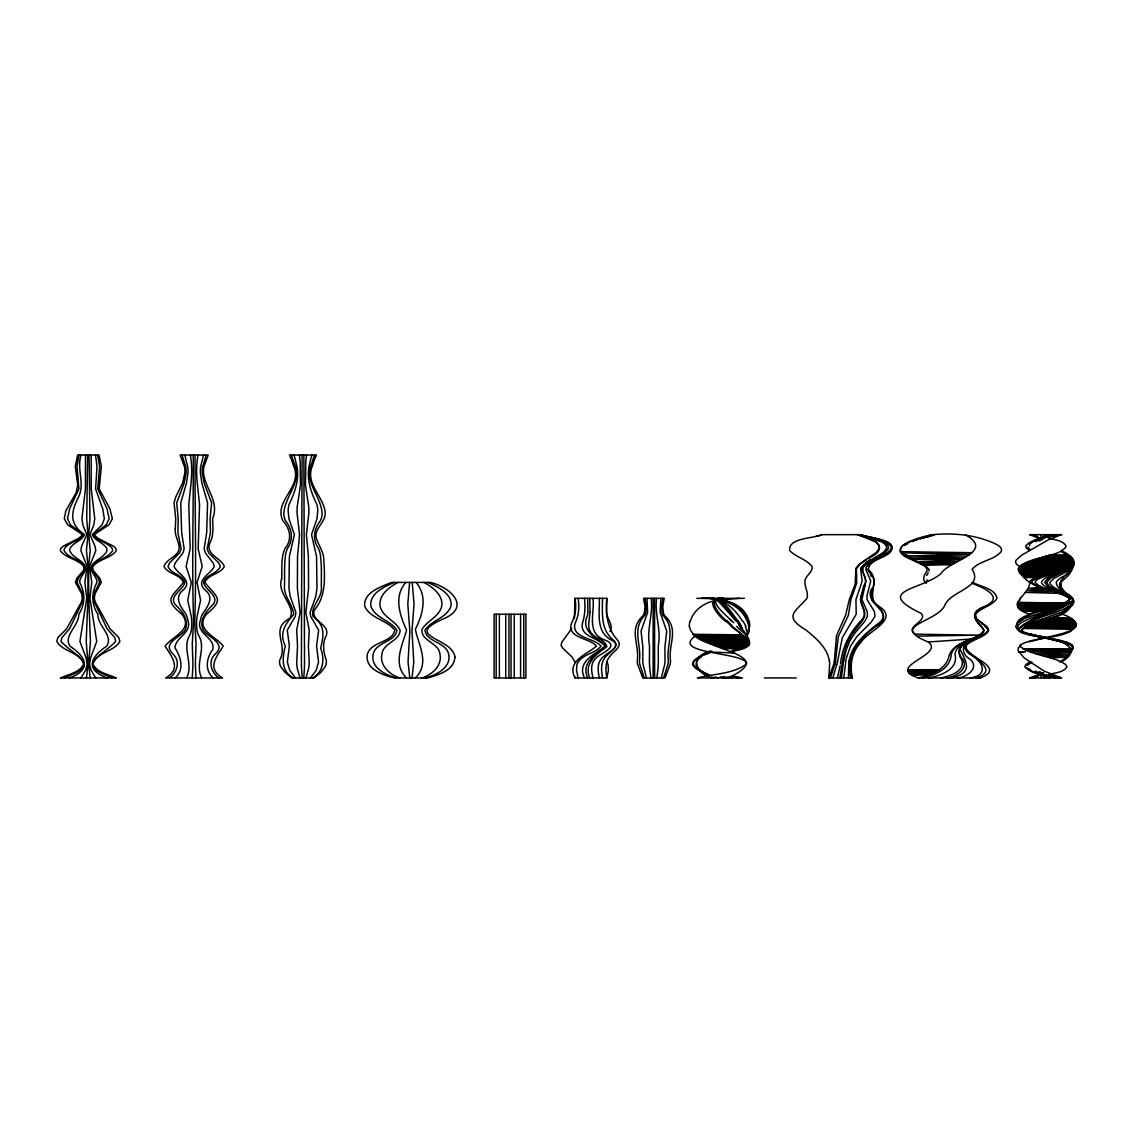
<?xml version="1.0" encoding="UTF-8"?>
<svg xmlns="http://www.w3.org/2000/svg" width="1133" height="1133" viewBox="0 0 1133 1133"><rect width="100%" height="100%" fill="white"/><g stroke="black" fill="none" stroke-linecap="round" stroke-linejoin="round"><path stroke-width="1.5" d="M592.998 598.337C594.952 613.548 585.379 633.885 605.9 640.386C619.864 646.646 600.858 653.019 596.114 658.004C590.137 662.961 591.341 671.317 592.998 677.945M654.577 598.337L654.633 677.945M87.623 455.055L86.731 518.744L87.949 534.663L86.462 550.581L88.034 566.5L87.935 598.337L86.221 641.434L88.02 664.08L86.462 677.945M303.871 455.055L304.522 662.026A150.009 150.009 0 0 1 304.295 670.41L303.701 677.945M1029.6 545.879L1029.642 544.789M195.103 455.055C194.734 508.844 196.505 562.591 194.904 616.225A216.346 216.346 0 0 0 194.763 622.414L196.066 644.054L195.513 659.916A117.124 117.124 0 0 0 195.442 666.062L196.051 677.945M589.953 612.316L589.811 598.337M599.371 598.337C599.697 613.095 595.491 632.483 612.032 640.386C622.442 646.405 607.911 652.551 604.71 658.004C600.334 663.74 601.51 671.331 602.558 677.945M843.745 677.945L846.181 658.542L850.6 646.107L856.874 636.576L871.15 622.229L875.002 616.21L874.364 611.494L867.042 599.527L867.042 595.42L870.739 581.073L865.966 569.885L866.023 567.35L869.45 563.583L886.587 553.471L890.864 549.392A3.654 3.413 15.5 0 0 890.651 546.021C882.565 538.317 870.3 537.609 860.004 534.663L822.091 534.663C813.65 538.685 788.072 537.467 789.687 550.581C796.017 557.337 806.384 559.065 812.049 566.5C813.154 572.774 804.274 575.89 804.883 582.419C805.011 587.8 808.58 592.913 807.022 598.337C794.162 612.826 783.526 616.366 806.144 630.175C816.043 638.191 827.175 647.524 829.328 660.822M1072.13 604.229C1063.42 622.371 1034.995 617.103 1021.64 630.175L1023.68 632.37L1029.217 634.367L1065.686 642.793M656.644 598.337C654.322 614.072 661.318 629.339 658.372 645.074A95.554 95.554 0 0 0 658.273 648.133L658.33 661.049A111.218 111.218 0 0 1 657.692 671.062L656.857 677.945M1040.151 671.968L1041.369 677.945M602.558 598.337C602.317 612.429 600.547 629.452 612.712 639.494C622.272 646.83 607.855 652.197 603.266 656.814C596.836 661.969 597.7 670.821 599.371 677.945M192.27 677.945L192.879 666.062A117.124 117.124 0 0 0 192.808 659.916L192.27 644.054L193.559 622.414A216.346 216.346 0 0 0 193.431 616.225C191.817 562.591 193.573 508.844 193.233 455.055M1073.064 647.906L1072.13 644.946L1067.838 642.793L1022.065 632.37L1017.25 629.325L1015.621 626.577L1017.816 622.612L1024.459 618.448L1066.819 604.229L1072.115 601.283L1073.149 599.329C1069.467 592.177 1056.99 591.129 1056.225 582.419C1059.553 575.182 1074.481 574.813 1072.526 565.48M749.451 626.351L748.658 630.175M85.471 455.055L85.428 488.889L81.93 518.744L82.808 524.749L86.802 534.663L81.633 546.191L80.84 550.581L87.156 566.5L84.876 582.419L86.745 598.337L79.919 641.434L86.066 657.848L87.114 664.08L85.711 670.07L80.868 677.945M841.394 677.945L843.193 663.768M606.792 598.337C605.489 612.585 606.948 628.433 617.018 639.494C623.83 646.405 612.882 651.645 609.512 656.814C604.753 662.819 605.758 670.892 606.792 677.945L574.955 677.945C566.344 660.879 586.908 654.308 596.539 646.107C589.783 637.907 565.82 638.035 571.74 622.725C575.819 615.219 576.47 606.622 574.955 598.337L606.792 598.337L606.552 613.293M1073.475 564.461L1070.713 569.531L1053.86 578.467L1049.852 582.419L1050.376 584.401L1053.888 587.404L1071.818 597.36L1074.098 601.283L1072.668 605.22L1061.437 612.202L1023.411 625.614L1018.964 628.433L1018.454 630.175C1024.529 640.244 1094.62 636.052 1066.252 655.979M848.716 663.768L848.461 677.945M839.822 677.945L843.547 655.412L847.045 643.374L851.69 634.508L862.114 621.224L864.677 616.21L864.621 611.494L860.358 599.527L863.813 585.223M197.907 455.055L197.369 459.021A105.015 105.015 0 0 0 196.646 472.985L196.788 477.007A129.629 129.629 0 0 0 197.68 486.893L199.55 504.737L198.162 548.74L202.212 566.5L197.015 582.419L200.583 600.207L197.114 616.225A54.752 54.752 0 0 0 196.547 622.414L196.745 628.39A25.068 25.068 0 0 0 198.275 634.806C207.084 648.26 194.324 663.839 201.731 677.945M574.417 618.547L574.955 598.337M574.955 677.945L575.139 676.798M837.443 662.026L842.357 637.596L856.194 614.256L855.967 599.527L862.171 581.073L860.584 568.199L864.918 563.583L883.301 552.493L886.742 548.23L885.85 544.959L881.899 541.914L860.004 534.663C866.533 537.934 901.386 539.152 889.971 552.493C883.797 558.711 868.742 559.829 868.416 569.885C881.885 580.082 863.629 598.592 879.859 606.849C899.12 620.204 867.382 631.194 860.967 642.439C851.634 651.673 849.566 665.567 852.398 677.945L828.804 677.945L829.668 663.768A20.507 7.449 -84.2 0 0 829.413 660.681M660.78 598.337L660.157 612.401L666.728 631.109L664.901 647.113L665 661.049A38.678 38.678 0 0 1 664.774 664.065L661.304 677.945M843.674 660.822L846.224 649.747L850.076 640.542L854.594 633.46L864.861 621.224L867.453 616.21L867.184 611.494L861.944 599.527L865.839 581.073L862.85 570.735L863.134 567.35L868.331 562.577L885.298 552.493L888.669 548.23L887.536 544.959L883.23 541.914L860.004 534.663M409.622 582.419L407.809 604.016L409.863 631.293L408.05 662.026L409.806 677.945M928.961 571.103L929.131 570.253M849.155 660.822C851.804 644.804 865.187 633.8 877.169 624.255C896.5 611.409 862.114 603.832 872.042 588.225M1060.955 551.502C1096.461 569.857 1038.933 571.216 1029.727 581.427C1030.931 595.278 1001.374 605.263 1029.685 614.256C1042.544 608.421 1059.185 608.761 1069.864 599.329L1069.58 598.337C1058.689 589.84 1042.218 591.468 1031.809 582.419L1031.894 581.427C1041.595 571.414 1097.084 568.709 1061.536 550.581C1054.95 557.266 1007.86 559.957 1021.4 574.516C1032.956 590.194 1054.087 588.962 1069.58 598.337L1069.864 599.329C1055.899 612.018 1031.766 608.364 1018.312 622.612M837.457 677.945L840.134 665.595M840.53 663.768C842.131 646.546 850.472 631.407 862.411 619.199C868.048 612.132 859.225 604.909 860.91 597.388C862.496 589.84 868.643 582.036 863.771 574.36M835.418 662.026L838.321 636.576L848.376 615.233L850.869 599.527L856.69 583.325L856.406 569.035L859.522 564.56L866.589 559.532M81.165 455.055C76.35 468.595 84.947 483.097 78.885 496.254C71.025 511.691 68.532 523.658 84.522 534.663C81.746 540.951 73.362 542.339 70.005 548.358L69.609 550.581C72.625 557.762 81.944 559.575 85.4 566.5C86.632 572.59 79.494 576.414 79.692 582.419C85.287 592.658 85.357 604.271 78.814 614.256C78.998 625.982 63.108 635.599 69.92 646.107C86.066 656.97 92.155 669.391 69.68 677.945M834.256 662.026L836.522 635.556L845.615 615.233L849.283 599.527L855.16 584.26L855.925 568.199L860.06 563.583L876.234 552.493L879.364 548.23L878.811 544.959L875.682 541.914L857.723 534.663C873.699 537.906 891.728 547.791 868.19 558.512M644.479 612.401L645.003 606.537L643.544 598.337L664.235 598.337L662.777 606.537L663.287 612.401A15.423 15.423 0 0 0 664.349 615.304C679.942 629.481 667.946 643.884 670.552 661.049A26.045 26.045 0 0 1 670.226 664.065L665 677.945L642.765 677.945L637.539 664.065A26.045 26.045 0 0 1 637.213 661.049C639.819 643.884 627.824 629.481 643.417 615.304A15.423 15.423 0 0 0 644.479 612.401M662.847 598.337L661.587 606.537L662.04 612.401A17.023 17.023 0 0 0 662.947 615.304C676.359 628.872 666.091 644.989 668.328 661.049A29.925 29.925 0 0 1 668.045 664.065L663.527 677.945M412.03 677.945L413.786 662.026L411.973 631.293L414.027 604.016L412.214 582.419M1070.926 558.314C1085.896 572.151 1044.654 572.675 1041.369 582.419C1045.15 592.389 1079.919 590.789 1071.407 604.229C1061.394 620.898 1036.029 617.527 1021.867 629.325L1022.278 631.308C1037.842 639.678 1057.783 636.534 1072.767 646.107L1072.257 647.906M836.777 664.674L832.741 677.945M834.766 664.674L830.376 677.945M606.792 677.945L608.449 670.339L608.024 664.589A9.985 9.956 -79.9 0 0 606.792 662.026M79.027 455.055L77.03 466.456L78.913 488.889L69.637 508.717L67.513 518.744L70.373 524.749L83.375 534.663C79.168 541.404 69.34 541.971 64.51 548.358L64 550.581C68.575 558.286 79.48 559.135 84.536 566.5L84.281 570.296L78.418 578.198L77.101 582.419L82.497 593.593L83.162 598.337L82.227 602.246L69.552 628.773L61.918 637.582L60.97 641.434C76.463 657.678 101.828 664.405 64.085 677.945M833.576 664.674L828.804 677.945M186.591 677.945C194.012 663.839 181.238 648.26 190.047 634.806A25.068 25.068 0 0 0 191.59 628.39L191.774 622.414A54.752 54.752 0 0 0 191.222 616.225L187.738 600.207L191.307 582.419L186.109 566.5L190.174 548.74L188.772 504.737L190.641 486.893A129.629 129.629 0 0 0 191.534 477.007L191.675 472.985A105.015 105.015 0 0 0 190.953 459.021L190.429 455.055M1072.498 646.985L1071.266 644.946L1063.151 641.788L1030.945 634.367M690.294 621.21C693.481 610.12 704.103 602.77 715.093 600.702M203.515 455.055L200.583 466.952A41.581 41.581 0 0 0 200.399 472.985L201.844 482.998L207.58 502.825L206.673 532.652L204.152 548.74L205.385 552.932L213.146 563.002L214.279 566.5C210.596 574.289 194.352 580.663 205.342 590.251C214.718 597.516 207.311 607.118 202.354 614.256A23.963 23.963 0 0 0 200.399 620.332C195.216 633.63 216.077 637.837 212.692 649.662C206.277 658.231 204.577 670.014 213.089 677.945M747.27 631.633L747.794 630.175M305.924 677.945L308.643 668.413A37.814 37.814 0 0 0 309.21 662.026L308.403 646.107L309.238 630.175L305.797 612.443L308.573 588.452L308.403 556.501L306.392 534.663L308.898 512.725A77.327 77.327 0 0 0 308.728 506.649L305.457 485.051L305.74 462.901A144.996 144.996 0 0 1 306.561 455.055M1041.369 534.663L1039.981 540.738M1039.641 540.738L1044.555 534.663M749.239 643.091C750.273 635.627 740.713 631.633 736.776 626.351M314.677 455.055L313.855 457.024A51.594 51.594 0 0 0 311.957 462.901C302.752 482.318 322.296 496.622 322.098 514.764A20.111 20.111 0 0 1 320.342 520.868C313.784 529.069 312.269 539.62 318.529 548.514A31.073 31.073 0 0 1 320.313 554.519C321.786 565.07 321.347 575.805 321.305 586.441C323.047 597.658 310.442 605.631 312.949 616.281C325.568 626.209 323.769 634.636 320.667 648.189C324.746 659.009 323.755 671.657 312.581 677.945M571.783 628.461L561.897 642.099L561.033 645.3L562.917 648.345L571.896 656.814L574.955 662.026M746.265 637.695L747.298 632.993L745.358 626.351M206.319 455.055L202.51 466.952A32.05 32.05 0 0 0 202.269 472.985L204.152 482.998L211.602 502.825L210.115 518.744L210.441 532.652L207.141 548.74L208.741 552.932L218.839 563.002L220.312 566.5C217.111 573.964 206.008 574.488 203.458 582.419C205.285 590.605 221.544 596.779 211.786 605.815C205.54 611.891 198.742 621.238 203.345 630.175C208.245 637.681 226.473 642.907 215.681 653.628C207.608 660.851 210.88 672.138 218.768 677.945M926.695 575.479L928.168 572.802M964.792 646.107L965.302 645.059M1020.96 627.526L1021.442 626.577M1070.515 570.536C1061.819 578.524 1053.109 586.412 1067.031 595.377M694.331 660.992C688.949 668.541 704.188 672.322 709.074 674.843M867.396 566.5L867.935 565.537M609.936 631.619C613.704 625.912 607.996 619.893 606.792 614.256M693.325 662.026L692.66 663.91L694.685 666.799L709.57 675.863M862.525 566.5L863.219 565.537M405.741 582.419C393.448 596.709 399.822 615.29 406.605 630.175C402.442 645.413 392.245 663.881 406.464 677.945M175.233 677.945C184.821 669.291 180.784 657.154 175.006 647.821C175.218 637.228 192.412 632.908 187.922 620.332A23.963 23.963 0 0 0 185.968 614.256C181.011 607.118 173.604 597.516 182.979 590.251C193.97 580.663 177.725 574.289 174.043 566.5L175.19 563.002L182.951 552.932L184.183 548.74L181.648 532.652L180.756 502.825L186.478 482.998L187.936 472.985A41.581 41.581 0 0 0 187.738 466.952L184.821 455.055M1038.848 540.738L1046.68 534.663M1027.05 665.708L1031.809 662.026M746.59 636.619L749.225 631.633L749.04 626.351M1069.453 602.274L1060.941 608.18L1024.274 624.637M310.357 677.945L316.178 670.41L318.571 662.026L316.56 646.107L318.656 630.175L310.64 616.281L310.06 612.443L315.767 596.383L316.971 588.452L316.56 556.501L311.533 534.663L316.999 518.744L317.792 510.686A31.441 31.441 0 0 0 316.957 504.695C310.697 491.68 305.627 477.503 309.876 462.901A63.25 63.25 0 0 1 311.972 455.055M971.93 640.032C946.338 653.288 1013.228 665.312 980.286 677.945L918.339 677.945C883.995 666.289 945.276 655.2 928.338 642.014C888.06 625.713 936.509 622.64 944.795 605.419C950.36 590.619 984.195 587.871 972.086 569.375C979.379 560.509 993.627 560.594 1001.19 551.658C1003.271 546.588 995.921 544.279 992.522 542.565C973.53 534.578 952.995 532.793 932.544 534.663C918.863 537.099 880.568 548.103 912.773 560.113C917.22 563.384 927.233 564.291 927.021 571.103C924.231 574.629 921.568 579.926 926.426 583.226M415.372 677.945C430.313 663.102 418.36 645.173 415.372 629.268C422.651 614.78 427.934 596.34 416.108 582.419M977.411 611.395C966.137 624.368 1001.53 629.367 971.137 639.054M169.553 677.945C177.442 672.138 180.713 660.851 172.641 653.628C161.849 642.907 180.076 637.681 184.976 630.175C189.579 621.238 182.795 611.891 176.536 605.815C166.778 596.779 183.036 590.605 184.877 582.419C182.328 574.488 171.21 573.964 168.01 566.5L169.497 563.002L179.581 552.932L181.181 548.74L177.895 532.652L178.207 518.744L176.734 502.825L184.169 482.998L186.067 472.985A32.05 32.05 0 0 0 185.812 466.952L182.002 455.055M1030.166 543.727L1032.602 541.701M1068.15 603.252L1069.127 602.274M1035.845 541.701L1041.298 537.977L1049.852 534.663M1020.734 597.36L1019.813 600.306M957.569 677.945C966.591 677.562 980.3 667.663 969.876 659.137C960.855 653.883 961.067 643.176 971.717 640.032M1041.723 672.889L1034.995 677.945M694.487 636.619C672.053 653.911 741.648 652.07 746.548 662.961L746.576 663.91C733.051 674.234 713.578 673.625 697.489 677.945L742.526 677.945L733.093 676.132M1061.536 614.256C1068.461 615.148 1083.46 624.552 1071.521 630.175L1070.897 631.308C1055.078 639.154 1035.689 636.689 1020.068 644.946L1019.7 646.107C1031.412 655.256 1048.167 655.54 1061.536 662.026C1087.255 646.178 1053.959 638.53 1039.726 636.236M1071.407 604.229C1055.744 616.324 1031.696 615.446 1018.071 629.325L1020.309 631.308M1028.736 543.727L1039.216 538.869L1056.225 534.663M1059.412 662.026C1084.763 647.113 1060.927 640.258 1043.55 637.143M1023.326 624.637L1032.191 619.496L1066.904 604.229M933.125 535.654L934.513 534.663C927.842 537.708 885.893 543.174 905.805 555.963M981.093 608.435L982.495 607.43M865.881 562.577L870.413 559.532M918.339 677.945C929.825 675.013 944.341 670.623 948.477 658.146C950.318 647.056 961.86 642.822 970.967 639.054L928.338 642.014M1021.357 644.946L1018.298 647.906L1018.199 650.838L1024.359 658.046L1044.003 671.019L1061.536 677.945L1029.685 677.945L1043.847 672.889M1059.383 584.401C1062.527 578.864 1073.149 574.813 1070.572 567.52M904.573 545.554L907.83 543.557M1066.974 569.531L1050.263 578.467L1046.68 582.419L1049.526 586.398L1066.082 595.377M966.038 644.026L983.727 635.146L988.401 631.194L987.325 627.441L976.589 618.59L975.315 614.256C981.277 607.387 992.026 606.127 997.054 598.337C995.043 588.225 980.796 587.036 972.992 582.419M978.615 636.123L975.315 638.063M978.515 636.123L975.173 638.063M1072.767 566.5L1039.372 578.467L1036.001 580.436L1034.995 582.419C1044.853 592.601 1065.176 588.763 1073.206 600.306C1063.448 609.979 1047.742 610.616 1035.562 616.352C1030.534 618.533 1010.183 624.623 1020.663 631.308M1061.536 550.581L1065.105 548.16L1066.054 545.879C1062.513 540.044 1054.129 539.974 1048.223 537.977M966.407 642.014C957.838 644.521 957.328 653.897 961.945 660.114C965.075 671.628 949.525 675.99 941.056 677.945M965.316 534.663C996.176 552.182 948.902 560.41 940.857 573.666C922.276 589.868 872.792 590.222 921.058 613.321A7.166 4.277 17.3 0 1 922.63 616.465C921.993 623.207 905.281 627.838 915.422 634.168M1023.765 576.485L1040.264 576.003L1022.547 575.507L1043.422 575.012L1021.4 574.516L1046.75 574.02L1020.351 573.525L1050.192 573.029L1019.459 572.533L1053.648 572.038L1018.751 571.528L1057.047 571.032L1018.284 570.536L1060.318 570.026L1018.1 569.531L1063.377 569.035L1018.241 568.525L1066.153 568.015L1018.765 567.52L1068.546 567.01L1019.7 566.5L1016.74 564.461L1015.579 562.407L1015.933 560.353L1021.4 555.326L1048.393 539.79L1061.536 534.663L1029.685 534.663L1042.842 539.79M397.952 582.419C389.299 587.064 378.691 594.853 380.051 605.985C382.416 617.06 395.459 620.601 400.147 630.175C399.807 641.221 383.166 642.822 381.892 654.138C379.428 665.638 389.809 674.744 399.793 677.945M1029.685 662.026L1025.804 664.533L1024.756 666.855C1033.763 676.132 1049.611 674.716 1061.536 677.945M1043.309 672.889L1031.809 677.945M970.429 640.032C961.591 642.453 955.077 651.588 962.738 659.137C968.998 669.178 955.586 676.571 947.245 677.945M1064.609 570.536L1048.195 578.467L1044.555 582.419L1047.855 586.398L1065.926 595.377M968.276 641.023L970.216 640.032M928.338 536.631L930.377 535.654M710.221 651.078C689.685 656.347 694.614 673.016 712.076 677.945M711.736 651.078C704.528 653.359 689.161 661.686 699.656 669.759M701.157 656.97L693.92 660.992L692.688 663.91C694.6 656.163 705.222 655.228 711.382 652.056M394.072 582.419C384.413 586.795 369.556 593.154 370.788 605.985C374.896 618.094 390.361 620.063 396.904 630.175C395.488 642.284 375.929 641.703 373.196 654.138C370.264 667.649 385.744 675.098 396.451 677.945M727.938 677.945C784.489 651.914 691.781 651.305 689.501 626.351M1034.443 540.738L1046.75 537.113M422.043 677.945C432.027 674.744 442.422 665.638 439.944 654.138C438.91 642.567 420.357 640.938 422.057 629.268C427.424 620.233 440.312 616.338 441.927 604.994C442.394 594.244 432.324 586.993 423.884 582.419M1029.685 614.256C1024.912 616.508 1016.018 618.873 1016.853 625.614M912.164 541.574L917.475 539.605M927.318 536.631L932.544 534.663L920.138 538.614M742.979 647.113L733.193 650.101M425.385 677.945C436.106 675.098 451.571 667.649 448.654 654.138C445.906 641.703 426.348 642.284 424.932 630.175C431.475 620.063 446.94 618.094 451.047 605.985C452.279 593.154 437.423 586.795 427.778 582.419M976.15 677.945C1001.275 669.787 970.4 657.296 964.792 648.062M920.478 538.614L934.513 534.663M816.015 536.391L822.091 534.663M1029.231 641.788L1063.009 633.389L1071.521 630.175L1071.223 629.325M731.422 651.078C759.691 646.688 745.599 637.298 732.286 626.351M951.38 677.945C973.006 672.96 967.044 663.159 959.948 649.053C963.758 637.667 1006.019 635.542 979.28 621.663M732.938 651.078C763.415 646.15 744.013 636.93 731.068 626.351M969.961 677.945C989.817 675.367 982.552 660.185 969.494 654.123C955.317 641.434 985.016 639.706 988.585 630.175L984.719 625.572M922.474 677.945C934.852 675.282 950.644 668.824 951.281 654.123C955.969 639.663 976.49 641.731 983.982 630.175C976.561 620.898 966.973 613.038 984.591 606.424C1006.062 597.091 982.127 586.993 971.675 583.226M1048.521 674.659C1054.554 672.634 1063.335 672.818 1066.932 666.855L1065.714 664.533L1061.536 662.026M928.663 677.945C940.432 675.82 958.872 669.376 954.977 654.123C957.909 638.46 981.079 642 988.585 630.175L984.478 625.572M1047.43 537.113L1061.536 534.663M1059.412 534.663C1048.436 537.92 1033.82 537.056 1025.648 545.879L1026.413 548.16L1029.685 550.581M1038.026 676.613L1029.685 677.945M710.703 598.337L718.634 599.994L739.495 598.337M722.443 598.337C704.868 598.266 720.262 615.8 726.904 621.21M1039.074 587.404L1028.764 588.395L1045.603 589.401L1027.22 590.392L1052.571 591.398L1025.365 592.389L1059.242 593.38M1050.404 658.046L1067.314 657.027L1043.62 655.979L1069.17 654.945L1036.752 653.897L1070.543 652.863L1030.379 651.843L1071.181 651.333L1027.546 650.838L1071.393 650.328L1025.039 649.832L1071.421 649.832L1022.943 648.855L1071.322 648.855M912.065 675.438L929.428 674.645L909.912 673.767L932.572 673.314L909.119 672.846L934.569 672.351L908.553 671.855L935.546 671.855L908.227 670.807L937.43 670.807L908.142 669.702L939.2 669.702M723.916 598.337C702.531 596.879 717.104 614.681 725.332 621.21M1037.375 576.98L1024.983 577.476L1036.058 577.476M1068.334 554.83L1048.79 555.326L1069.694 555.821L1045.674 556.317L1070.926 556.813L1042.502 557.309L1071.988 557.818L1039.315 558.314L1072.852 558.824L1036.157 559.334L1073.489 559.844L1033.098 560.353L1073.857 560.863L1030.194 561.373L1073.928 561.883L1027.489 562.407L1073.659 562.917L1025.025 563.427L1073.022 563.937L1022.872 564.461L1071.974 564.97L1021.074 565.48L1070.501 565.99L1019.7 566.5M917.688 636.123L979.039 635.146L914.628 634.168M1025.62 651.758L1018.624 651.843L1023.765 651.985M720.461 598.337C706.199 600.136 728.066 616.352 731.507 621.21M951.352 564.829L922.333 564.829L952.98 563.937L920.662 563.937L954.708 563.03L918.821 563.03L956.521 562.081L916.866 562.081L958.376 561.104L910.72 559.093L962.158 559.093L908.723 558.059L965.84 557.011L905.055 555.963L969.225 554.887L901.047 552.734L972.086 552.734L900.282 551.658M696.837 598.337L744.438 598.337M723.888 648.614L741.633 648.614L722.528 648.118L743.092 648.118L721.154 647.609L744.423 647.609L719.752 647.113L745.627 647.113L718.322 646.603L746.689 646.603L716.877 646.107L748.601 645.371L714.781 645.371L749.295 644.635L710.518 643.87L749.692 643.87L708.394 643.091L749.763 642.694L706.312 642.298L749.48 641.873L704.273 641.448L748.97 641.023L702.29 640.584L748.233 640.131L700.392 639.663L747.284 639.196L698.594 638.7L746.165 638.205L696.908 637.695L744.891 637.157L695.35 636.619L743.46 636.052L693.934 635.471L741.903 634.877L692.702 634.268M764.393 677.945L796.244 677.945M712.685 598.337L718.138 599.994L723.803 605.008A12.93 1.345 52.2 0 1 728.066 610.021L735.629 620.176M706.595 598.337C722.344 596.935 734.878 608.662 742.512 621.21M714.512 598.337L719.667 602.544L736.223 621.21M1073.008 629.325L1022.887 628.433L1075.16 627.526L1024.289 627.526L1075.826 626.577L1027.22 626.11L1076.237 625.614L1029.628 625.133L1076.35 624.637L1032.333 624.141L1076.194 623.632L1035.279 623.122L1075.741 622.612L1038.409 622.102L1075.005 621.592L1041.652 621.068L1073.985 620.544L1046.609 619.496L1072.668 619.496L1049.88 618.448L1071.039 618.448L1053.081 617.4M1017.533 602.274L1064.779 603.252L1017.349 603.252L1063.59 603.733L1017.335 604.229L1060.955 604.725L1017.505 605.22L1058.01 605.702L1017.873 606.197L1054.809 606.693L1018.454 607.189L1051.438 607.685L1019.275 608.18L1047.954 608.676L1020.323 609.172L1044.414 609.681L1021.626 610.177L1040.901 610.687L1023.198 611.183L1037.474 611.693M701.681 598.337C719.172 598.026 743.899 600.943 748.913 621.21M703.168 598.337C720.177 597.643 742.2 602.444 747.341 621.21M704.4 598.337C721.466 597.417 740.217 604.625 747.214 621.21M711.722 652.056L734.765 653.047M717.26 598.337L724.893 599.414L728.037 602.544M1029.685 534.663L1034.755 535.456M1059.412 677.945C1048.691 675.226 1035.803 675.41 1027.079 667.946M732.938 676.897L738.376 677.945M740.486 677.945L731.876 676.217M1046.906 638.049L1022.858 632.37M1056.225 677.945L1033.99 671.968M1038.395 636.236L1062.542 641.788M980.286 677.945L975.485 676.84M727.528 676.897L732.286 677.945M1037.106 635.925L1030.364 634.367M1061.748 641.788L1031.186 634.367M1050.702 638.97L1064.51 642.793M865.13 536.391L861.505 535.512L865.003 536.391M1039.91 636.236L1042.332 636.845M866.278 536.674L868.572 537.269M724.398 676.897L728.307 677.945M720.305 676.897L724.171 677.945M864.267 536.391L857.723 534.663L864.139 536.391M722.585 676.897L726.281 677.945M714.895 676.897L718.081 677.945M874.818 539.067L877.593 540.002M1049.852 677.945L1041.213 674.659L1035.633 671.019M874.52 539.067L877.239 540.002M1031.809 534.663L1041.241 538.869M112.578 677.945C74.849 664.405 100.2 657.678 115.693 641.434L114.745 637.582L107.125 628.773L94.436 602.246L93.501 598.337L94.166 593.593L99.562 582.419L98.245 578.198L92.382 570.296L92.141 566.5C97.183 559.135 108.088 558.286 112.663 550.581L112.153 548.358C107.323 541.971 97.495 541.404 93.288 534.663L106.29 524.749L109.15 518.744L107.026 508.717L97.75 488.889L99.633 466.456L97.636 455.055M929.046 569.375L925.519 565.679L912.065 559.093M711.765 676.897L714.102 677.945M916.654 561.104L902.93 552.734M718.634 599.994L725.432 605.008A12.93 2.238 51.8 0 1 729.907 610.007L737.257 620.176M106.984 677.945C84.508 669.391 90.598 656.97 106.743 646.107C113.555 635.599 97.665 625.982 97.849 614.256C91.306 604.271 91.376 592.658 96.971 582.419C97.169 576.414 90.031 572.59 91.263 566.5C94.733 559.575 104.038 557.762 107.054 550.581L106.658 548.358C103.315 542.339 94.917 540.951 92.141 534.663L102.14 524.749L104.349 518.744L102.706 508.717L95.583 488.889L97.027 466.456L95.498 455.055M1046.68 677.945L1038.805 671.968M981.702 623.646L983.274 624.609M1034.995 534.663L1041.354 539.79M976.448 619.624L977.821 620.657M695.294 666.799L693.127 664.859M293.348 677.945C280.786 671.189 282.358 657.579 285.289 646.107C278.945 632.611 285.19 624.481 293.688 614.256C292.583 603.889 282.882 595.703 284.567 584.43C284.666 574.473 284.185 564.404 285.629 554.519A31.073 31.073 0 0 1 287.414 548.514C293.659 539.62 292.144 529.069 285.587 520.868A20.111 20.111 0 0 1 283.831 514.764C283.632 496.622 303.191 482.318 293.985 462.901A51.594 51.594 0 0 0 292.073 457.024L291.266 455.055M1044.555 677.945L1039.683 671.968M1029.84 549.349L1027.73 547.012M693.226 664.859L694.246 665.822M1029.557 669.008L1030.591 670.028M295.571 677.945L289.751 670.41L287.371 662.026L289.368 646.107L287.272 630.175L295.288 616.281L295.883 612.443L290.161 596.383L288.957 588.452L289.368 556.501L294.41 534.663L288.943 518.744L288.15 510.686A31.441 31.441 0 0 1 288.986 504.695C295.231 491.68 300.316 477.503 296.053 462.901A63.25 63.25 0 0 0 293.971 455.055M1067.187 595.377L1061.494 587.404L1060.672 580.436M870.13 573.411L867.326 569.035M740.458 626.351L745.967 634.268L747.383 638.7M870.866 574.36C879.902 582.39 867.212 593.055 872.962 601.765C881.701 609.143 890.099 618.25 876.135 626.266C859.664 637.822 845.487 656.772 850.826 677.945M95.795 677.945L90.952 670.07L89.564 664.08L90.598 657.848L96.758 641.434L89.918 598.337L91.787 582.419L89.507 566.5L95.823 550.581L95.03 546.191L89.861 534.663L93.855 524.749L94.747 518.744L91.235 488.889L91.192 455.055M870.555 575.352L871.22 576.371M926.766 579.756L927.559 581.045M739.028 625.345L740.77 628.319M740.331 625.345L742.242 629.268M862.879 572.491L863.304 573.411M644.252 677.945L639.72 664.065A29.925 29.925 0 0 1 639.437 661.049C641.689 644.989 631.421 628.872 644.819 615.304A17.023 17.023 0 0 0 645.739 612.401L646.178 606.537L644.918 598.337M852.398 677.945L851.478 675.764M1070.359 567.52L1070.784 569.531M300.004 677.945L297.285 668.413A37.814 37.814 0 0 1 296.733 662.026L297.526 646.107L296.69 630.175L300.132 612.443L297.37 588.452L297.526 556.501L299.551 534.663L297.03 512.725A77.327 77.327 0 0 1 297.214 506.649L300.486 485.051L300.203 462.901A144.996 144.996 0 0 0 299.367 455.055M646.476 677.945L642.992 664.065A38.678 38.678 0 0 1 642.779 661.049L642.864 647.113L641.037 631.109L647.623 612.401L646.985 598.337M742.611 630.175L743.121 631.633M578.142 677.945L576.499 670.339L576.924 664.589A10.055 10.041 -74.6 0 1 578.142 662.026C583.552 653.897 595.377 653.401 601.042 646.107C594.259 637.61 570.296 638.29 575.281 622.725C579.005 615.106 579.388 606.594 578.142 598.337M862.185 570.735L861.873 569.035A4.433 4.079 -49.6 0 1 861.916 568.199M584.515 677.945C576.3 661.261 595.561 654.053 605.546 646.107C596.652 637.992 580.068 630.925 587.56 615.346A21.258 10.239 88.1 0 0 587.914 612.33L587.687 598.337M587.687 677.945C580.691 662.678 596.043 654.138 605.546 646.107C599.555 637.624 578.878 637.199 582.574 622.725C585.124 614.822 585.294 606.537 584.515 598.337M589.811 677.945C583.495 663.513 596.496 653.968 606.806 646.83C605.716 639.224 593.678 638.644 590.335 631.619C587.291 626.676 589.231 620.672 589.698 615.346A21.385 8.625 88.2 0 0 590.01 612.344M90.201 677.945L88.643 664.08L90.442 641.434L88.728 598.337L88.629 566.5L90.201 550.581L88.714 534.663L89.932 518.744L89.054 455.055M650.923 677.945L650.059 671.062A111.218 111.218 0 0 1 649.421 661.049M302.228 677.945L301.647 670.41A150.009 150.009 0 0 1 301.406 662.026L302.072 455.055M651.121 598.337C653.415 614.072 646.49 629.339 649.407 645.074A95.554 95.554 0 0 1 649.492 648.133L649.436 661.049M653.146 677.945L653.189 598.337M523.786 614.256L523.786 677.945M520.599 614.256L520.599 677.945M514.226 614.256L514.226 677.945M511.054 614.256L511.054 677.945M508.929 614.256L508.929 677.945M505.743 614.256L505.743 677.945M499.37 614.256L499.37 677.945M496.183 614.256L496.183 677.945M749.225 621.295A36.086 20.309 31.8 0 1 749.635 626.436M748.431 625.444A35.774 19.459 34.9 0 0 747.695 621.309A36.214 16.457 37.5 0 1 749.409 626.521M743.191 621.465A35.718 12.024 43.3 0 1 745.981 626.691M738.093 620.53A35.265 9.602 48.9 0 1 741.194 625.869M736.606 620.672A35.265 7.294 49.7 0 1 740.104 626.096M737.597 622.102A35.718 4.405 46.3 0 1 742.058 627.611M733.787 622.768A36.214 1.204 45 0 1 729.85 618.915M731.833 625.26A35.774 5.084 46 0 1 726.89 620.516M730.813 625.501A36.086 6.628 44.4 0 1 725.446 620.672M689.303 626.436A36.638 19.488 -31.5 0 1 689.955 621.295M848.659 663.598A21.385 4.844 89.2 0 1 849.099 660.638M843.193 663.456A22.533 1.232 -82.9 0 1 843.688 660.497M837.528 661.828A24.076 2.294 -71 0 1 836.876 664.476M835.545 661.771A23.496 3.342 -69 0 1 834.908 664.434M834.412 661.771A23.595 3.796 -67.1 0 1 833.746 664.42M281.678 578.453C276.254 594.046 296.534 605.843 290.006 618.236C269.13 629.268 288.646 644.054 279.695 660.171A10.877 10.877 0 0 0 280.531 666.36L284.95 672.351L291.875 677.945L314.053 677.945L320.979 672.351L325.398 666.36A10.877 10.877 0 0 0 326.233 660.171C323.585 652.197 322.041 643.671 326.162 635.825C330.638 624.354 311.249 621.422 314.039 610.574C326.162 596.482 324.859 577.802 323.811 560.481C324.052 551.658 317.863 544.746 315.866 536.56C315.484 527.496 325.638 521.959 325.228 512.725C323.712 495.9 304.111 483.55 312.793 464.884A46.637 46.637 0 0 1 314.705 458.978L316.475 455.055L289.467 455.055L291.238 458.978A46.637 46.637 0 0 1 293.135 464.884C304.281 486.878 272.94 500.163 282.924 520.868C290.374 528.799 292.286 539.705 285.02 548.514C280.729 557.875 282.188 568.469 281.678 578.453M77.724 485.08L76.223 492.572L65.841 510.799L64.298 518.744L67.612 524.749L82.61 534.663L79.013 538.133L63.207 546.191L60.842 548.358L60.261 550.581C65.926 558.555 77.795 558.909 83.941 566.5L83.658 570.296L76.888 578.198L75.373 582.419L81.604 593.593L82.369 598.337L81.293 602.246L66.663 628.773L57.854 637.582L56.763 641.434C62.712 651.957 80.046 652.027 83.743 664.08C79.636 672.733 68.32 674.305 60.361 677.945L116.302 677.945C108.343 674.305 97.027 672.733 92.92 664.08C96.617 652.027 113.951 651.957 119.914 641.434L118.809 637.582L110.014 628.773L95.37 602.246L94.294 598.337L95.073 593.593L101.29 582.419L99.775 578.198L93.005 570.296L92.722 566.5C98.883 558.909 110.737 558.555 116.402 550.581L115.821 548.358L113.456 546.191L97.65 538.133L94.053 534.663L109.051 524.749L112.365 518.744L109.901 508.717L99.194 488.889L101.361 466.456L99.067 455.055L77.596 455.055L75.302 466.456L77.724 485.08M175.289 528.672C174.34 535.739 179.411 541.801 179.184 548.74C177.626 557.181 166.31 558.753 163.988 566.5C168.024 574.275 180.062 574.105 183.447 582.419C171.791 597.459 163.039 598.677 181.875 614.256C194.154 629.551 171.848 636.619 165.092 646.107C171.975 657.041 181.847 668.484 165.772 677.945L222.55 677.945C206.475 668.484 216.346 657.041 223.229 646.107C216.474 636.619 194.168 629.551 206.447 614.256C225.283 598.677 216.545 597.459 204.889 582.419C208.26 574.105 220.298 574.275 224.334 566.5C221.232 557.875 204.846 554.49 209.973 542.863C213.868 535.3 212.962 526.887 212.565 518.744C219.717 501.905 205.257 488.847 203.515 472.985A27.829 27.829 0 0 1 203.798 466.952L208.189 455.055L180.133 455.055L184.523 466.952A27.829 27.829 0 0 1 184.821 472.985L182.64 482.998L175.827 496.792L174.043 502.825L175.757 518.744L175.289 528.672M454.942 657.182C454.078 670.566 438.259 674.829 427.608 677.945L394.227 677.945C383.096 675.07 364.401 668.98 367.389 654.138C371.242 641.08 392.457 642.878 394.751 630.175C386.891 619.751 370.024 618.66 364.614 605.985C363.693 592.049 381.198 586.809 391.48 582.419L430.37 582.419C450.75 587.291 472.178 607.557 442.224 619.354C402.682 637.284 452.988 637.511 454.942 657.182M977.977 636.123L976.193 637.1L977.878 636.123M525.91 614.256L494.073 614.256L494.073 677.945L525.91 677.945L525.91 614.256"/></g></svg>
